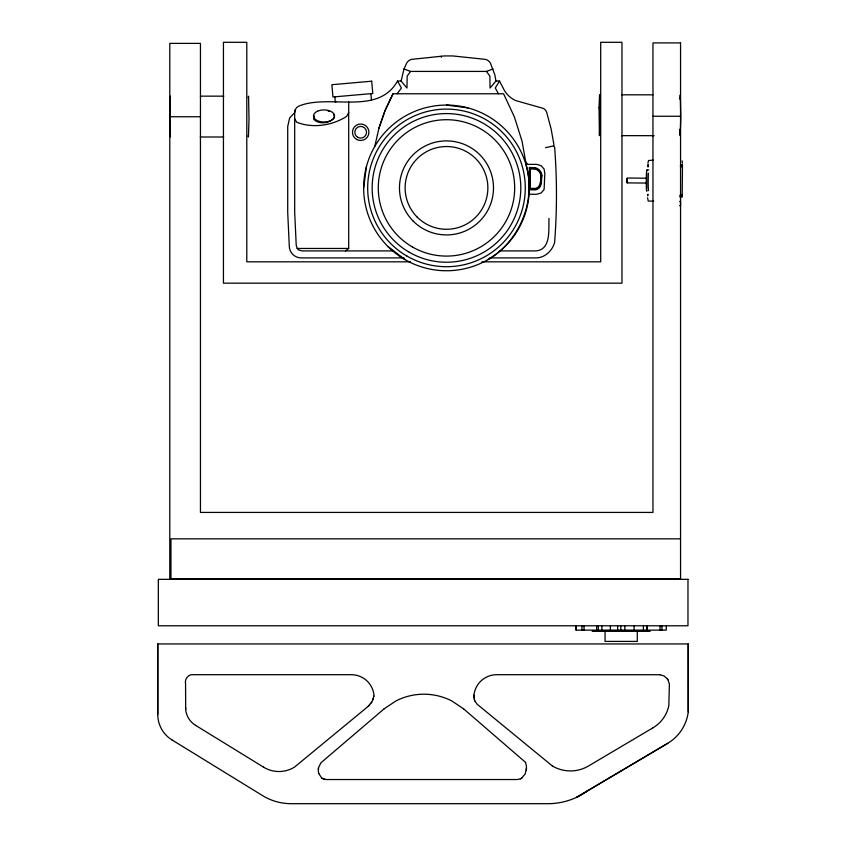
<?xml version="1.0" encoding="UTF-8"?>
<svg xmlns="http://www.w3.org/2000/svg" width="846" height="846" viewBox="0 0 846 846"><rect width="100%" height="100%" fill="white"/><g stroke="black" fill="none" stroke-linecap="round" stroke-linejoin="round"><path stroke-width="1.27" d="M681.887 195.912C682.045 200.555 681.887 191.249 682.045 195.891M682.193 196.357L682.458 165.245M647.75 195.849L647.846 194.284L647.909 194.971M679.92 99.183L680.311 94.847L680.766 117.583L680.173 135.688L679.856 129.311M549.022 218.374C548.377 229.171 551.518 249.739 535.751 250.913L499.299 250.913M627.309 181.774L627.193 182.884L646.207 183.064M647.92 163.109L648.544 160.518L653.239 160.148M474.225 699.124L473.908 695.105M248.29 97.755L248.565 96.18L249.02 118.916L248.428 137.02L248.29 135.72M526.328 770.188L526.455 766.19L525.535 762.362L463.64 708.874M526.55 768.2L525.155 773.9L521.781 778.034M373.9 696.205L373.985 695.126A22.768 22.768 0 0 0 351.333 674.696L191.196 674.696A7.699 7.699 0 0 0 185.581 684.023L185.665 709.371A20.738 20.738 0 0 0 193.998 724.282L195.648 725.382M646.735 173.419L646.756 188.415M318.382 771.584L318.498 767.639L321.004 762.722L384.073 708.885M318.297 769.606L318.53 767.65M363.643 187.907L366.466 166.461M410.553 71.424L407.169 76.108L406.968 88.026L401.11 81.047L404.007 68.949L406.577 63.26A7.709 7.709 0 0 1 413.504 59.167L444.383 55.931L452.652 55.931L483.542 59.167A7.709 7.709 0 0 1 490.469 63.26L494.868 74.903L495.936 81.047L490.067 88.026L489.866 76.108L486.492 71.424L410.553 71.424L404.007 68.949M373.869 696.195L372.251 701.292L368.274 706.283L294.471 767.142A29.547 29.547 0 0 1 263.508 767.142M646.249 178.199L627.235 178.03L627.193 182.884M295.275 109.726L294.683 112.571L294.683 212.325L296.237 245.351L297.2 248.46L298.892 250.078L302.011 250.913L393.676 250.913M374.746 146.485L378.913 128.285L385.015 110.646L392.988 93.769L503.56 93.769L514.389 116.928L522.077 141.293L525.546 161.026L527.28 164.367M373.107 699.314L373.435 698.299M378.913 128.285L385.015 110.646L392.988 93.769M545.501 147.701L553.517 145.924L553.929 144.729L551.201 129.258L546.77 112.613A6.535 6.535 0 0 0 541.207 107.802L515.521 100.526A25.253 25.253 0 0 1 503.169 88.079L499.521 81.047L495.936 81.047M314.3 115.913L313.559 119.043C318.202 124.817 330.49 123.632 334.466 117.361L333.779 114.242M348.7 112.571L346.638 116.388C332.351 125.589 312.682 128.613 296.745 122.226L294.683 118.884M529.903 189.25L529.903 168.079L535.307 168.333A8.1 8.1 0 0 1 541.355 175.841C540.922 180.579 541.556 187.632 535.698 189.25L529.903 189.25L529.903 168.079M401.11 81.047L397.525 81.047C377.728 116.114 330.363 93.705 299.442 105.845A7.138 7.138 0 0 0 294.683 112.571L289.67 117.932L287.714 126.477L287.714 212.483L289.311 246.567A11.886 11.886 0 0 0 301.102 257.893L404.018 257.893M499.521 81.047L495.28 88.026L498.463 93.769M529.903 187.907L530.357 187.167M371.151 703.121L371.732 702.222M397.123 93.769L401.459 88.026L397.525 81.047M368.243 706.273L369.797 704.803M345.517 250.913L348.7 248.46L348.7 101.943M487.909 259.648C519.518 241.163 535.782 201.887 526.508 166.461L526.138 164.367L536.713 164.367L541.07 165.636L544.094 169.041L544.824 173.525L544.094 189.589L541.08 192.994L536.713 194.263L528.486 194.263M384.042 708.874L396.055 700.879A61.293 61.293 0 0 1 451.69 700.879L463.671 708.885M170.437 96.137L169.856 119.603L170.437 136.883M389.456 99.944L390.376 99.31M652.911 727.824L655.227 726.354A33.502 33.502 0 0 0 668.837 705.575L669.387 684.171L668.118 680.036M652.943 727.835L588.53 765.979A35.49 35.49 0 0 1 552.343 765.979M667.769 743.306L576.845 797.186L667.737 743.296A42.459 42.459 0 0 0 688.221 712.025L688.221 643.943L157.747 643.943L157.747 714.553M520.343 778.859L521.813 778.045M578.791 796.255L575.544 797.789A67.648 67.648 0 0 1 547.901 803.689L291.225 803.689A54.979 54.979 0 0 1 262.45 795.547L171.886 739.848M486.492 71.424L493.038 68.949M520.375 778.87L517.255 779.536L326.08 779.536L321.649 778.024M679.761 201.411L680.533 201.295L680.501 205.673L679.719 205.779M621.715 94.815L652.964 94.826M200.386 96.148L223.82 96.158M652.964 116.262L680.554 116.262M169.792 116.748L200.449 116.748M621.577 135.656L654.127 135.677M200.248 136.999L223.682 137.01M530.357 188.404L535.687 188.404C541.08 186.913 540.499 180.431 540.901 176.063A7.455 7.455 0 0 0 535.338 169.158L530.357 168.925M297.2 248.46L348.7 248.46M489.781 257.893L535.962 257.893C544.856 257.935 552.311 250.744 554.616 242.485A618.098 618.098 0 0 0 554.616 147.045L553.517 145.924M410.532 261.826L246.789 261.826L246.789 42.3L223.439 42.3L223.439 283.177L621.979 283.177L621.979 42.3L600.692 42.3L600.692 261.826L481.85 261.826M680.554 538.839L170.945 538.839L170.945 578.801M592.179 631.328L650.151 631.328M659.965 674.727L496.708 674.696A22.937 22.937 0 0 0 473.94 695.116M646.915 169.94L648.861 169.961M653.725 201.242L648.195 201.02L647.602 197.784M335.323 101.943L335.915 101.975M446.487 105.063L467.923 107.886M659.933 674.717L664.099 675.986L667.367 678.83M328.111 111.027L329.052 111.344M323.066 778.933L324.568 779.441M195.616 725.371L263.54 767.142M387.912 246.482L405.065 259.648A82.845 82.845 0 0 0 529.332 187.907A82.845 82.845 0 0 0 405.065 116.166A82.845 82.845 0 0 0 405.065 259.648M552.375 765.979L477.186 704.284L474.87 701.006M321.681 778.034L318.762 773.487M667.335 678.82L668.15 680.047M682.13 160.846L682.447 163.119M474.902 701.017L474.194 699.113M318.35 771.573L318.794 773.498M370.876 93.663L371.415 99.733M334.836 96.814L335.291 101.943M185.612 707.425L185.697 709.371M473.876 696.121L473.897 697.125M688.221 643.943L688.253 712.025M157.747 643.943L157.779 714.563A29.695 29.695 0 0 0 171.918 739.859M666.278 626.252L666.278 630.122L576.041 630.122L576.041 626.252M661.932 626.252L661.932 630.122M660.06 626.252L660.06 630.122M647.158 626.252L647.158 630.122M646.809 626.252L646.809 630.122M643.425 626.252L643.425 630.122M637.271 631.328L637.271 641.405L605.059 641.405L605.059 631.328M634.14 626.252L634.14 630.122M624.813 626.252L624.813 630.122M620.816 626.252L620.816 630.122M617.654 626.252L617.654 630.122M610.378 626.252L610.378 630.122M601.844 626.252L601.844 630.122M598.302 626.252L598.302 630.122M596.642 626.252L596.642 630.122M584.047 626.252L584.047 630.122M581.921 626.252L581.921 630.122M576.189 626.252L576.189 630.122M441.305 56.259L441.305 57.306M587.833 790.64A67.648 67.648 0 0 1 578.759 796.245M646.947 190.551A10.691 0.571 -89.5 0 1 646.259 180.716A10.691 0.571 -89.5 0 1 647.116 170.659M648.47 190.625A10.691 0.571 -89.5 0 1 648.427 173.144M626.812 180.473C626.992 186.86 627.108 174.001 626.812 180.473M648.004 165.71C648.142 170.353 648.226 161.004 648.004 165.71M680.279 196.135C680.406 200.788 680.491 191.429 680.279 196.135M680.533 165.996C680.67 170.649 680.755 161.29 680.533 165.996M682.14 165.774C682.267 170.416 682.362 161.068 682.14 165.774M599.021 107.706L599.444 135.646L600.036 117.541L599.581 94.805L599.021 107.706M541.937 175.788L541.303 183.085A7.233 7.233 0 0 1 535.835 189.821L529.332 189.821L529.332 167.476L535.455 167.762A8.671 8.671 0 0 1 541.937 175.788M317.652 111.133L315.695 112.243A10.364 6.007 0 0 0 315.621 119.614L317.557 120.735A10.617 6.155 0 0 0 330.384 120.777L332.351 119.667A10.364 6.007 0 0 0 332.425 112.296L330.49 111.175A10.617 6.155 0 0 0 317.652 111.133M371.701 81.216L331.875 84.706L332.943 96.983L372.779 93.494L371.701 81.216M680.554 42.903L652.964 42.903L652.964 512.422L200.449 512.422L200.449 43.389L169.792 43.389L169.792 578.801L680.554 578.801L680.554 42.903M687.967 579.341L158.339 579.341L158.339 625.786L687.967 625.786L687.967 579.341M356.568 139.389A8.238 8.238 0 0 0 368.919 132.251A8.238 8.238 0 0 0 356.568 125.123A8.238 8.238 0 0 0 356.568 139.389M412.393 246.958A68.188 68.188 0 0 0 514.675 187.907A68.188 68.188 0 0 0 412.393 128.846A68.188 68.188 0 0 0 412.393 246.958M409.327 252.277A74.321 74.321 0 0 0 520.808 187.907A74.321 74.321 0 0 0 409.327 123.537A74.321 74.321 0 0 0 409.327 252.277M407.085 256.148A78.794 78.794 0 0 0 525.281 187.907A78.794 78.794 0 0 0 407.085 119.667A78.794 78.794 0 0 0 407.085 256.148M417.237 217.158A41.369 41.369 0 0 0 486.45 198.609A41.369 41.369 0 0 0 435.775 147.944A41.369 41.369 0 0 0 417.237 217.158M413.239 221.144A47.006 47.006 0 0 0 491.896 200.068A47.006 47.006 0 0 0 434.315 142.498A47.006 47.006 0 0 0 413.239 221.144M357.742 137.338A5.869 5.869 0 0 0 366.551 132.251A5.869 5.869 0 0 0 357.742 127.175A5.869 5.869 0 0 0 357.742 137.338"/></g></svg>
